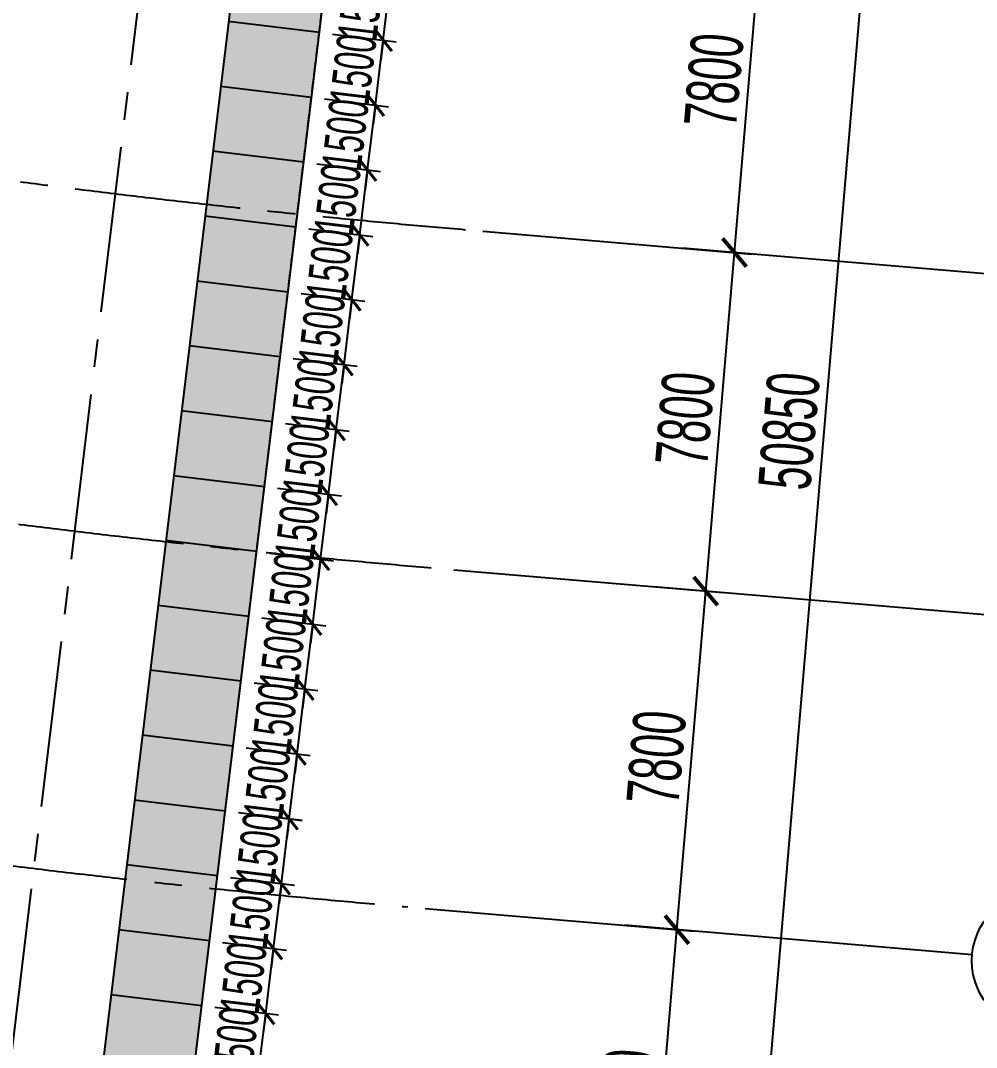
# Model space of a CAD drawing. Extents: x -668578 to 2331563, y -1202445 to 1620273.
# Drawn here: x 1688983 to 1710924, y 43739 to 67310 of the extents above; entities that cross this region are included whole.
import ezdxf
from ezdxf.enums import TextEntityAlignment as Align

# ---------------------------------------------------------------- set-up
doc = ezdxf.new("R2010")
doc.units = 0
doc.linetypes.add('CENTER2', pattern=[28.575000000000003, 19.05, -3.175, 3.175, -3.175])
doc.linetypes.add('DASH', pattern=[0.35, 0.25, -0.1])
doc.layers.get('0').update_dxf_attribs({"color": 8})
doc.layers.get('Defpoints').update_dxf_attribs({"color": 8})
for name, color, linetype in [('#填充层', 8, 'Continuous'), ('#幕墙线-平面', 8, 'Continuous'), ('#标注', 8, 'Continuous'), ('#轴线', 8, 'CENTER2'), ('dim', 8, 'Continuous')]:
    doc.layers.add(name, color=color, linetype=linetype)
doc.styles.add('JHZX', font='jrs.shx', dxfattribs={"width": 0.6, "bigfont": 'jhz.shx'})
doc.dimstyles.new('JZBZ-300', dxfattribs={"dimscale": 300, "dimtxt": 3, "dimasz": 1.5, "dimexe": 1, "dimexo": 1, "dimgap": 0.5, "dimtad": 1, "dimdec": 0, "dimdsep": 46, "dimtxsty": 'JHZX', "dimblk1": 'ARCHTICK', "dimblk2": 'ARCHTICK', "dimsah": 1, "dimcen": 0, "dimclrd": 1, "dimclre": 1, "dimclrt": 2, "dimazin": 2, "dimtfac": 1, "dimtdec": 0, "dimtix": 1, "dimtmove": 0, "dimatfit": 3, "dimfxl": 0, "dimtolj": 1, "dimlwd": -1, "dimlwe": -1, "dimarcsym": 0})
doc.dimstyles.new('JZBZ-400', dxfattribs={"dimscale": 400, "dimtxt": 3, "dimasz": 1.5, "dimexe": 1, "dimexo": 1, "dimgap": 0.5, "dimtad": 1, "dimdec": 0, "dimdsep": 46, "dimtxsty": 'JHZX', "dimblk1": 'ARCHTICK', "dimblk2": 'ARCHTICK', "dimsah": 1, "dimcen": 0, "dimclrd": 1, "dimclre": 1, "dimclrt": 2, "dimazin": 2, "dimtfac": 1, "dimtdec": 0, "dimtix": 1, "dimtmove": 0, "dimatfit": 3, "dimfxl": 0, "dimtolj": 1, "dimlwd": -1, "dimlwe": -1, "dimarcsym": 0})

# ---------------------------------------------------------------- blocks, each defined once
blk = doc.blocks.new('_ARCHTICK')
at = {"color": 0, "linetype": 'ByBlock', "const_width": 0.15}
blk.add_lwpolyline([(-0.5, -0.5), (0.5, 0.5)], dxfattribs=at)
blk = doc.blocks.new('*D2975')
at = {"layer": '#标注', "ltscale": 300, "transparency": 16777216}
for p, q in [((179959.7384254244, -40060.82085371582), (188528.8261492754, -40789.33685410932)), ((183822.7012987513, -91422.67457631827), (188130.2639295125, -40755.45238897059)), ((175652.1757946632, -90728.0430410635), (184221.2635185141, -91456.559041457))]:
    blk.add_line(p, q, dxfattribs=at)
at = {"layer": 'Defpoints', "color": 0, "ltscale": 300, "transparency": 16777216}
for p in [(179561.1762056616, -40026.93638857709), (188130.2639295125, -40755.45238897059), (175253.6135749004, -90694.15857592478)]:
    blk.add_point(p, dxfattribs=at)
at = {"layer": '#标注', "ltscale": 300, "transparency": 16777216, "xscale": 600, "yscale": 600, "zscale": 600}
for p, rotation in [((188130.2639295125, -40755.45238897059), 85.14058418481615), ((183822.7012987513, -91422.67457631827), 265.1405841848161)]:
    blk.add_blockref('_ARCHTICK', p, dxfattribs=dict(at, rotation=rotation))
at = {"layer": '#标注', "ltscale": 300, "transparency": 16777216, "insert": (185179.3581746063, -66021.29455236693), "char_height": 1200, "attachment_point": 5, "rotation": 85.14058418481616, "style": 'JHZX'}
blk.add_mtext('\\A1;50850', dxfattribs=at)
blk = doc.blocks.new('*D2952')
at = {"layer": '#标注', "ltscale": 300, "transparency": 16777216}
for p, q in [((176821.1898419495, -76977.64645924658), (182998.9042472298, -77502.85566880813)), ((181939.5949572618, -85240.9344890443), (182600.3420274669, -77468.97120366941)), ((176160.4427717443, -84749.60974462147), (182338.1571770246, -85274.81895418304))]:
    blk.add_line(p, q, dxfattribs=at)
at = {"layer": 'Defpoints', "color": 0, "ltscale": 300, "transparency": 16777216}
for p in [(176422.6276221866, -76943.76199410786), (182600.3420274669, -77468.97120366941), (175761.8805519815, -84715.72527948275)]:
    blk.add_point(p, dxfattribs=at)
at = {"layer": '#标注', "ltscale": 300, "transparency": 16777216, "xscale": 600, "yscale": 600, "zscale": 600}
for p, rotation in [((182600.3420274669, -77468.97120366941), 85.14058418481686), ((181939.5949572618, -85240.9344890443), 265.1405841848168)]:
    blk.add_blockref('_ARCHTICK', p, dxfattribs=dict(at, rotation=rotation))
at = {"layer": '#标注', "ltscale": 300, "transparency": 16777216, "insert": (181472.8440528387, -81287.18391607942), "char_height": 1200, "attachment_point": 5, "rotation": 85.14058418481686, "style": 'JHZX'}
blk.add_mtext('\\A1;7800', dxfattribs=at)
blk = doc.blocks.new('*D2953')
at = {"layer": '#标注', "ltscale": 300, "transparency": 16777216}
for p, q in [((177481.9369121548, -69205.68317387142), (183659.6513174349, -69730.89238343314)), ((182600.3420274667, -77468.97120366954), (183261.0890976721, -69697.0079182944)), ((176821.1898419494, -76977.64645924658), (182998.9042472295, -77502.85566880828))]:
    blk.add_line(p, q, dxfattribs=at)
at = {"layer": 'Defpoints', "color": 0, "ltscale": 300, "transparency": 16777216}
for p in [(177083.374692392, -69171.79870873269), (183261.0890976721, -69697.0079182944), (176422.6276221866, -76943.76199410783)]:
    blk.add_point(p, dxfattribs=at)
at = {"layer": '#标注', "ltscale": 300, "transparency": 16777216, "xscale": 600, "yscale": 600, "zscale": 600}
for p, rotation in [((183261.0890976721, -69697.0079182944), 85.1405841848153), ((182600.3420274667, -77468.97120366954), 265.1405841848153)]:
    blk.add_blockref('_ARCHTICK', p, dxfattribs=dict(at, rotation=rotation))
at = {"layer": '#标注', "ltscale": 300, "transparency": 16777216, "insert": (182133.5911230438, -73515.22063070448), "char_height": 1200, "attachment_point": 5, "rotation": 85.1405841848153, "style": 'JHZX'}
blk.add_mtext('\\A1;7800', dxfattribs=at)
blk = doc.blocks.new('*D2954')
at = {"layer": '#标注', "ltscale": 300, "transparency": 16777216}
for p, q in [((178142.68398236, -61433.71988849673), (184320.3983876389, -61958.92909805819)), ((183261.0890976709, -69697.00791829414), (183921.8361678761, -61925.04463291945)), ((177481.9369121548, -69205.68317387142), (183659.6513174337, -69730.89238343287))]:
    blk.add_line(p, q, dxfattribs=at)
at = {"layer": 'Defpoints', "color": 0, "ltscale": 300, "transparency": 16777216}
for p in [(177744.1217625972, -61399.835423358), (183921.8361678761, -61925.04463291945), (177083.374692392, -69171.79870873269)]:
    blk.add_point(p, dxfattribs=at)
at = {"layer": '#标注', "ltscale": 300, "transparency": 16777216, "xscale": 600, "yscale": 600, "zscale": 600}
for p, rotation in [((183921.8361678761, -61925.04463291945), 85.14058418481672), ((183261.0890976709, -69697.00791829414), 265.1405841848167)]:
    blk.add_blockref('_ARCHTICK', p, dxfattribs=dict(at, rotation=rotation))
at = {"layer": '#标注', "ltscale": 300, "transparency": 16777216, "insert": (182794.3381932479, -65743.25734532934), "char_height": 1200, "attachment_point": 5, "rotation": 85.1405841848167, "style": 'JHZX'}
blk.add_mtext('\\A1;7800', dxfattribs=at)
blk = doc.blocks.new('*D2955')
at = {"layer": '#标注', "ltscale": 300, "transparency": 16777216}
for p, q in [((178803.4310525652, -53661.75660312229), (184981.1454578471, -54186.96581268401)), ((183921.8361678792, -61925.04463291975), (184582.5832380843, -54153.08134754529)), ((178142.68398236, -61433.71988849675), (184320.398387642, -61958.92909805848))]:
    blk.add_line(p, q, dxfattribs=at)
at = {"layer": 'Defpoints', "color": 0, "ltscale": 300, "transparency": 16777216}
for p in [(178404.8688328024, -53627.87213798356), (184582.5832380843, -54153.08134754529), (177744.1217625972, -61399.83542335802)]:
    blk.add_point(p, dxfattribs=at)
at = {"layer": '#标注', "ltscale": 300, "transparency": 16777216, "xscale": 600, "yscale": 600, "zscale": 600}
for p, rotation in [((184582.5832380843, -54153.08134754529), 85.14058418481656), ((183921.8361678792, -61925.04463291975), 265.1405841848165)]:
    blk.add_blockref('_ARCHTICK', p, dxfattribs=dict(at, rotation=rotation))
at = {"layer": '#标注', "ltscale": 300, "transparency": 16777216, "insert": (183455.0852634561, -57971.29405995505), "char_height": 1200, "attachment_point": 5, "rotation": 85.14058418481656, "style": 'JHZX'}
blk.add_mtext('\\A1;7800', dxfattribs=at)
blk = doc.blocks.new('*U2976')
at = {"linetype": 'ByBlock'}
blk.add_line((20, 4.898587196589413e-16), (0, 0), dxfattribs=at)
blk.add_circle((24, 0), 4, dxfattribs=at)
at = {"color": 253, "linetype": 'ByBlock', "style": 'JHZX', "width": 0.75}
blk.add_attdef('AXES', text='', height=4, dxfattribs=at).set_placement((23.99999999999997, 0), align=Align.MIDDLE_CENTER)
blk = doc.blocks.new('*D3122')
at = {"layer": '#标注', "ltscale": 300, "transparency": 16777216}
for p, q in [((173167.3006303194, -79396.95307847824), (173221.2403377298, -78950.19754357747)), ((171999.990099817, -79256.01607030803), (173465.1376535866, -79432.91288341852)), ((172987.5016056181, -80886.13819481396), (173167.3006303194, -79396.95307847824)), ((171820.1910751156, -80745.20118664375), (173285.3386288852, -80922.09799975425)), ((172987.5016056181, -80886.13819481396), (172933.5618982076, -81332.89372971475))]:
    blk.add_line(p, q, dxfattribs=at)
at = {"layer": 'Defpoints', "color": 0, "ltscale": 300, "transparency": 16777216}
for p in [(171702.1530765498, -79220.05626536776), (173167.3006303194, -79396.95307847824), (171522.3540518484, -80709.24138170348)]:
    blk.add_point(p, dxfattribs=at)
at = {"layer": '#标注', "ltscale": 300, "transparency": 16777216, "xscale": 450, "yscale": 450, "zscale": 450}
for p, rotation in [((173167.3006303194, -79396.95307847824), 263.1156299249083), ((172987.5016056181, -80886.13819481396), 83.11562992490829)]:
    blk.add_blockref('_ARCHTICK', p, dxfattribs=dict(at, rotation=rotation))
at = {"layer": '#标注', "ltscale": 300, "transparency": 16777216, "insert": (172481.7270714343, -80069.62602676555), "char_height": 900, "attachment_point": 5, "rotation": 83.11562992490833, "style": 'JHZX'}
blk.add_mtext('\\A1;1500', dxfattribs=at)
blk = doc.blocks.new('*D3123')
at = {"layer": '#标注', "ltscale": 300, "transparency": 16777216}
for p, q in [((173347.2189248981, -77907.782367218), (173401.1586323086, -77461.02683231723)), ((172179.9083944006, -77766.84535904821), (173645.0559481653, -77943.74217215832)), ((173167.4199001965, -79396.96748355372), (173347.2189248981, -77907.782367218)), ((172000.109369699, -79256.03047538393), (173465.2569234637, -79432.92728849404)), ((173167.4199001965, -79396.96748355372), (173113.4801927861, -79843.72301845449))]:
    blk.add_line(p, q, dxfattribs=at)
at = {"layer": 'Defpoints', "color": 0, "ltscale": 300, "transparency": 16777216}
for p in [(171882.0713711334, -77730.88555410788), (173347.2189248981, -77907.782367218), (171702.2723464318, -79220.0706704436)]:
    blk.add_point(p, dxfattribs=at)
at = {"layer": '#标注', "ltscale": 300, "transparency": 16777216, "xscale": 450, "yscale": 450, "zscale": 450}
for p, rotation in [((173347.2189248981, -77907.782367218), 263.1156299248995), ((173167.4199001965, -79396.96748355372), 83.11562992489951)]:
    blk.add_blockref('_ARCHTICK', p, dxfattribs=dict(at, rotation=rotation))
at = {"layer": '#标注', "ltscale": 300, "transparency": 16777216, "insert": (172661.645366013, -78580.45531550521), "char_height": 900, "attachment_point": 5, "rotation": 83.11562992489951, "style": 'JHZX'}
blk.add_mtext('\\A1;1500', dxfattribs=at)
blk = doc.blocks.new('*D3124')
at = {"layer": '#标注', "ltscale": 300, "transparency": 16777216}
for p, q in [((173527.1372194812, -76418.6116559581), (173581.0769268916, -75971.85612105732)), ((172359.826688984, -76277.67464778834), (173824.9742427483, -76454.57146089841)), ((173347.3381947796, -77907.79677229382), (173527.1372194812, -76418.6116559581)), ((172180.0276642824, -77766.85976412408), (173645.1752180468, -77943.75657723415)), ((173347.3381947796, -77907.79677229382), (173293.3984873691, -78354.5523071946))]:
    blk.add_line(p, q, dxfattribs=at)
at = {"layer": 'Defpoints', "color": 0, "ltscale": 300, "transparency": 16777216}
for p in [(172061.9896657169, -76241.71484284803), (173527.1372194812, -76418.6116559581), (171882.1906410153, -77730.89995918375)]:
    blk.add_point(p, dxfattribs=at)
at = {"layer": '#标注', "ltscale": 300, "transparency": 16777216, "xscale": 450, "yscale": 450, "zscale": 450}
for p, rotation in [((173527.1372194812, -76418.6116559581), 263.1156299248995), ((173347.3381947796, -77907.79677229382), 83.11562992489951)]:
    blk.add_blockref('_ARCHTICK', p, dxfattribs=dict(at, rotation=rotation))
at = {"layer": '#标注', "ltscale": 300, "transparency": 16777216, "insert": (172841.563660596, -77091.2846042453), "char_height": 900, "attachment_point": 5, "rotation": 83.11562992489951, "style": 'JHZX'}
blk.add_mtext('\\A1;1500', dxfattribs=at)
blk = doc.blocks.new('*D3125')
at = {"layer": '#标注', "ltscale": 300, "transparency": 16777216}
for p, q in [((173707.0555140653, -74929.44094469833), (173760.9952214758, -74482.68540979756)), ((172539.7449835675, -74788.5039365285), (174004.8925373324, -74965.40074963865)), ((173527.2564893637, -76418.62606103405), (173707.0555140653, -74929.44094469833)), ((172359.9459588659, -76277.68905286423), (173825.0935126308, -76454.58586597437)), ((173527.2564893637, -76418.62606103405), (173473.3167819532, -76865.38159593483))]:
    blk.add_line(p, q, dxfattribs=at)
at = {"layer": 'Defpoints', "color": 0, "ltscale": 300, "transparency": 16777216}
for p in [(172241.9079603003, -74752.54413158819), (173707.0555140653, -74929.44094469833), (172062.1089355987, -76241.72924792391)]:
    blk.add_point(p, dxfattribs=at)
at = {"layer": '#标注', "ltscale": 300, "transparency": 16777216, "xscale": 450, "yscale": 450, "zscale": 450}
for p, rotation in [((173707.0555140653, -74929.44094469833), 263.1156299248995), ((173527.2564893637, -76418.62606103405), 83.11562992489951)]:
    blk.add_blockref('_ARCHTICK', p, dxfattribs=dict(at, rotation=rotation))
at = {"layer": '#标注', "ltscale": 300, "transparency": 16777216, "insert": (173021.4819551801, -75602.11389298554), "char_height": 900, "attachment_point": 5, "rotation": 83.11562992489951, "style": 'JHZX'}
blk.add_mtext('\\A1;1500', dxfattribs=at)
blk = doc.blocks.new('*D3126')
at = {"layer": '#标注', "ltscale": 300, "transparency": 16777216}
for p, q in [((173886.9738086532, -73440.27023343882), (173940.9135160637, -72993.51469853804)), ((172719.663278151, -73299.33322526864), (174184.8108319204, -73476.23003837909)), ((173707.1747839519, -74929.45534977454), (173886.9738086532, -73440.27023343882)), ((172539.8642534496, -74788.51834160436), (174005.011807219, -74965.4151547148)), ((173707.1747839519, -74929.45534977454), (173653.2350765415, -75376.21088467533))]:
    blk.add_line(p, q, dxfattribs=at)
at = {"layer": 'Defpoints', "color": 0, "ltscale": 300, "transparency": 16777216}
for p in [(172421.8262548838, -73263.37342032837), (173886.9738086532, -73440.27023343882), (172242.0272301824, -74752.55853666409)]:
    blk.add_point(p, dxfattribs=at)
at = {"layer": '#标注', "ltscale": 300, "transparency": 16777216, "xscale": 450, "yscale": 450, "zscale": 450}
for p, rotation in [((173886.9738086532, -73440.27023343882), 263.1156299249083), ((173707.1747839519, -74929.45534977454), 83.11562992490829)]:
    blk.add_blockref('_ARCHTICK', p, dxfattribs=dict(at, rotation=rotation))
at = {"layer": '#标注', "ltscale": 300, "transparency": 16777216, "insert": (173201.4002497681, -74112.94318172612), "char_height": 900, "attachment_point": 5, "rotation": 83.11562992490833, "style": 'JHZX'}
blk.add_mtext('\\A1;1500', dxfattribs=at)
blk = doc.blocks.new('*D3127')
at = {"layer": '#标注', "ltscale": 300, "transparency": 16777216}
for p, q in [((174066.8921032371, -71951.09952217902), (174120.8318106475, -71504.34398727826)), ((172899.5815727344, -71810.1625140088), (174364.7291265043, -71987.0593271193)), ((173887.0930785357, -73440.28463851476), (174066.8921032371, -71951.09952217902)), ((172719.7825480331, -73299.34763034453), (174184.930101803, -73476.24444345504)), ((173887.0930785357, -73440.28463851476), (173833.1533711253, -73887.04017341553))]:
    blk.add_line(p, q, dxfattribs=at)
at = {"layer": 'Defpoints', "color": 0, "ltscale": 300, "transparency": 16777216}
for p in [(172601.7445494673, -71774.20270906852), (174066.8921032371, -71951.09952217902), (172421.9455247659, -73263.38782540425)]:
    blk.add_point(p, dxfattribs=at)
at = {"layer": '#标注', "ltscale": 300, "transparency": 16777216, "xscale": 450, "yscale": 450, "zscale": 450}
for p, rotation in [((174066.8921032371, -71951.09952217902), 263.1156299249083), ((173887.0930785357, -73440.28463851476), 83.11562992490829)]:
    blk.add_blockref('_ARCHTICK', p, dxfattribs=dict(at, rotation=rotation))
at = {"layer": '#标注', "ltscale": 300, "transparency": 16777216, "insert": (173381.318544352, -72623.77247046634), "char_height": 900, "attachment_point": 5, "rotation": 83.11562992490833, "style": 'JHZX'}
blk.add_mtext('\\A1;1500', dxfattribs=at)
blk = doc.blocks.new('*D3128')
at = {"layer": '#标注', "ltscale": 300, "transparency": 16777216}
for p, q in [((174246.8103978206, -70461.92881091914), (174300.750105231, -70015.17327601838)), ((173079.4998673181, -70320.99180274893), (174544.6474210877, -70497.88861585943)), ((174067.0113731192, -71951.11392725486), (174246.8103978206, -70461.92881091914)), ((172899.7008426168, -71810.17691908465), (174364.8483963864, -71987.07373219515)), ((174067.0113731192, -71951.11392725486), (174013.0716657088, -72397.86946215565))]:
    blk.add_line(p, q, dxfattribs=at)
at = {"layer": 'Defpoints', "color": 0, "ltscale": 300, "transparency": 16777216}
for p in [(172781.6628440509, -70285.03199780866), (174246.8103978206, -70461.92881091914), (172601.8638193496, -71774.21711414438)]:
    blk.add_point(p, dxfattribs=at)
at = {"layer": '#标注', "ltscale": 300, "transparency": 16777216, "xscale": 450, "yscale": 450, "zscale": 450}
for p, rotation in [((174246.8103978206, -70461.92881091914), 263.1156299249083), ((174067.0113731192, -71951.11392725486), 83.11562992490829)]:
    blk.add_blockref('_ARCHTICK', p, dxfattribs=dict(at, rotation=rotation))
at = {"layer": '#标注', "ltscale": 300, "transparency": 16777216, "insert": (173561.2368389355, -71134.60175920645), "char_height": 900, "attachment_point": 5, "rotation": 83.11562992490833, "style": 'JHZX'}
blk.add_mtext('\\A1;1500', dxfattribs=at)
blk = doc.blocks.new('*D3129')
at = {"layer": '#标注', "ltscale": 300, "transparency": 16777216}
for p, q in [((174426.7286923977, -68972.75809965872), (174480.6683998081, -68526.00256475796)), ((173259.4181619018, -68831.82109148912), (174724.5657156649, -69008.71790459905)), ((174246.9296676961, -70461.94321599444), (174426.7286923977, -68972.75809965872)), ((173079.6191372002, -70321.00620782484), (174544.7666909633, -70497.90302093477)), ((174246.9296676961, -70461.94321599444), (174192.9899602856, -70908.69875089522))]:
    blk.add_line(p, q, dxfattribs=at)
at = {"layer": 'Defpoints', "color": 0, "ltscale": 300, "transparency": 16777216}
for p in [(172961.5811386346, -68795.86128654881), (174426.7286923977, -68972.75809965872), (172781.782113933, -70285.04640288453)]:
    blk.add_point(p, dxfattribs=at)
at = {"layer": '#标注', "ltscale": 300, "transparency": 16777216, "xscale": 450, "yscale": 450, "zscale": 450}
for p, rotation in [((174426.7286923977, -68972.75809965872), 263.1156299248995), ((174246.9296676961, -70461.94321599444), 83.11562992489951)]:
    blk.add_blockref('_ARCHTICK', p, dxfattribs=dict(at, rotation=rotation))
at = {"layer": '#标注', "ltscale": 300, "transparency": 16777216, "insert": (173741.1551335125, -69645.43104794592), "char_height": 900, "attachment_point": 5, "rotation": 83.11562992489951, "style": 'JHZX'}
blk.add_mtext('\\A1;1500', dxfattribs=at)
blk = doc.blocks.new('*D3130')
at = {"layer": '#标注', "ltscale": 300, "transparency": 16777216}
for p, q in [((174606.6469869821, -67483.587388399), (174660.5866943926, -67036.83185349824)), ((173439.3364564852, -67342.65038022929), (174904.4840102492, -67519.54719333933)), ((174426.8479622805, -68972.77250473472), (174606.6469869821, -67483.587388399)), ((173259.5374317836, -68831.835496565), (174724.6849855476, -69008.73230967505)), ((174426.8479622805, -68972.77250473472), (174372.90825487, -69419.5280396355))]:
    blk.add_line(p, q, dxfattribs=at)
at = {"layer": 'Defpoints', "color": 0, "ltscale": 300, "transparency": 16777216}
for p in [(173141.499433218, -67306.69057528896), (174606.6469869821, -67483.587388399), (172961.7004085164, -68795.87569162468)]:
    blk.add_point(p, dxfattribs=at)
at = {"layer": '#标注', "ltscale": 300, "transparency": 16777216, "xscale": 450, "yscale": 450, "zscale": 450}
for p, rotation in [((174606.6469869821, -67483.587388399), 263.1156299248995), ((174426.8479622805, -68972.77250473472), 83.11562992489951)]:
    blk.add_blockref('_ARCHTICK', p, dxfattribs=dict(at, rotation=rotation))
at = {"layer": '#标注', "ltscale": 300, "transparency": 16777216, "insert": (173921.0734280969, -68156.2603366862), "char_height": 900, "attachment_point": 5, "rotation": 83.11562992489951, "style": 'JHZX'}
blk.add_mtext('\\A1;1500', dxfattribs=at)
blk = doc.blocks.new('*D3131')
at = {"layer": '#标注', "ltscale": 300, "transparency": 16777216}
for p, q in [((174786.5652815667, -65994.41667713929), (174840.5049889771, -65547.66114223852)), ((173619.2547510686, -65853.47966896943), (175084.4023048339, -66030.3764820796)), ((174606.7662568651, -67483.601793475), (174786.5652815667, -65994.41667713929)), ((173439.455726367, -67342.66478530514), (174904.6032801323, -67519.56159841533)), ((174606.7662568651, -67483.601793475), (174552.8265494546, -67930.35732837577))]:
    blk.add_line(p, q, dxfattribs=at)
at = {"layer": 'Defpoints', "color": 0, "ltscale": 300, "transparency": 16777216}
for p in [(173321.4177278015, -65817.5198640291), (174786.5652815667, -65994.41667713929), (173141.6187030999, -67306.70498036483)]:
    blk.add_point(p, dxfattribs=at)
at = {"layer": '#标注', "ltscale": 300, "transparency": 16777216, "xscale": 450, "yscale": 450, "zscale": 450}
for p, rotation in [((174786.5652815667, -65994.41667713929), 263.1156299248995), ((174606.7662568651, -67483.601793475), 83.11562992489951)]:
    blk.add_blockref('_ARCHTICK', p, dxfattribs=dict(at, rotation=rotation))
at = {"layer": '#标注', "ltscale": 300, "transparency": 16777216, "insert": (174100.9917226816, -66667.08962542648), "char_height": 900, "attachment_point": 5, "rotation": 83.11562992489951, "style": 'JHZX'}
blk.add_mtext('\\A1;1500', dxfattribs=at)
blk = doc.blocks.new('*D3132')
at = {"layer": '#标注', "ltscale": 300, "transparency": 16777216}
for p, q in [((174966.4835761499, -64505.24596587943), (175020.4232835604, -64058.49043097865)), ((173799.173045652, -64364.3089577096), (175264.3205994171, -64541.20577081974)), ((174786.6845514483, -65994.43108221515), (174966.4835761499, -64505.24596587943)), ((173619.3740209505, -65853.49407404532), (175084.5215747155, -66030.39088715546)), ((174786.6845514483, -65994.43108221515), (174732.7448440378, -66441.18661711592))]:
    blk.add_line(p, q, dxfattribs=at)
at = {"layer": 'Defpoints', "color": 0, "ltscale": 300, "transparency": 16777216}
for p in [(173501.3360223849, -64328.34915276927), (174966.4835761499, -64505.24596587943), (173321.5369976833, -65817.53426910499)]:
    blk.add_point(p, dxfattribs=at)
at = {"layer": '#标注', "ltscale": 300, "transparency": 16777216, "xscale": 450, "yscale": 450, "zscale": 450}
for p, rotation in [((174966.4835761499, -64505.24596587943), 263.1156299248995), ((174786.6845514483, -65994.43108221515), 83.11562992489951)]:
    blk.add_blockref('_ARCHTICK', p, dxfattribs=dict(at, rotation=rotation))
at = {"layer": '#标注', "ltscale": 300, "transparency": 16777216, "insert": (174280.9100172647, -65177.91891416663), "char_height": 900, "attachment_point": 5, "rotation": 83.11562992489951, "style": 'JHZX'}
blk.add_mtext('\\A1;1500', dxfattribs=at)
blk = doc.blocks.new('*D3133')
at = {"layer": '#标注', "ltscale": 300, "transparency": 16777216}
for p, q in [((175146.4018707401, -63016.07525462018), (175200.3415781505, -62569.31971971941)), ((173979.0913402356, -62875.13824644972), (175444.2388940073, -63052.03505956045)), ((174966.6028460388, -64505.2603709559), (175146.4018707401, -63016.07525462018)), ((173799.2923155342, -64364.32336278544), (175264.439869306, -64541.22017589617)), ((174966.6028460388, -64505.2603709559), (174912.6631386284, -64952.01590585668))]:
    blk.add_line(p, q, dxfattribs=at)
at = {"layer": 'Defpoints', "color": 0, "ltscale": 300, "transparency": 16777216}
for p in [(173681.2543169684, -62839.17844150944), (175146.4018707401, -63016.07525462018), (173501.4552922671, -64328.36355784516)]:
    blk.add_point(p, dxfattribs=at)
at = {"layer": '#标注', "ltscale": 300, "transparency": 16777216, "xscale": 450, "yscale": 450, "zscale": 450}
for p, rotation in [((175146.4018707401, -63016.07525462018), 263.1156299249083), ((174966.6028460388, -64505.2603709559), 83.11562992490829)]:
    blk.add_blockref('_ARCHTICK', p, dxfattribs=dict(at, rotation=rotation))
at = {"layer": '#标注', "ltscale": 300, "transparency": 16777216, "insert": (174460.8283118551, -63688.74820290749), "char_height": 900, "attachment_point": 5, "rotation": 83.11562992490833, "style": 'JHZX'}
blk.add_mtext('\\A1;1500', dxfattribs=at)
blk = doc.blocks.new('*D3134')
at = {"layer": '#标注', "ltscale": 300, "transparency": 16777216}
for p, q in [((175326.320165322, -61526.90454336011), (175380.2598727324, -61080.14900845933)), ((174159.0096348193, -61385.96753518988), (175624.1571885891, -61562.86434830038)), ((175146.5211406206, -63016.08965969583), (175326.320165322, -61526.90454336011)), ((173979.2106101179, -62875.1526515256), (175444.3581638878, -63052.0494646361)), ((175146.5211406206, -63016.08965969583), (175092.5814332102, -63462.8451945966))]:
    blk.add_line(p, q, dxfattribs=at)
at = {"layer": 'Defpoints', "color": 0, "ltscale": 300, "transparency": 16777216}
for p in [(173861.1726115521, -61350.00773024959), (175326.320165322, -61526.90454336011), (173681.3735868507, -62839.19284658531)]:
    blk.add_point(p, dxfattribs=at)
at = {"layer": '#标注', "ltscale": 300, "transparency": 16777216, "xscale": 450, "yscale": 450, "zscale": 450}
for p, rotation in [((175326.320165322, -61526.90454336011), 263.1156299249083), ((175146.5211406206, -63016.08965969583), 83.11562992490829)]:
    blk.add_blockref('_ARCHTICK', p, dxfattribs=dict(at, rotation=rotation))
at = {"layer": '#标注', "ltscale": 300, "transparency": 16777216, "insert": (174640.7466064369, -62199.57749164742), "char_height": 900, "attachment_point": 5, "rotation": 83.11562992490833, "style": 'JHZX'}
blk.add_mtext('\\A1;1500', dxfattribs=at)
blk = doc.blocks.new('*D3135')
at = {"layer": '#标注', "ltscale": 300, "transparency": 16777216}
for p, q in [((175506.2384599049, -60037.73383210019), (175560.1781673153, -59590.97829719941)), ((174338.9279294027, -59896.79682393002), (175804.0754831721, -60073.69363704047)), ((175326.4394352036, -61526.91894843592), (175506.2384599049, -60037.73383210019)), ((174159.1289047014, -61385.98194026575), (175624.2764584708, -61562.87875337621)), ((175326.4394352036, -61526.91894843592), (175272.4997277932, -61973.6744833367))]:
    blk.add_line(p, q, dxfattribs=at)
at = {"layer": 'Defpoints', "color": 0, "ltscale": 300, "transparency": 16777216}
for p in [(174041.0909061356, -59860.83701898974), (175506.2384599049, -60037.73383210019), (173861.2918814342, -61350.02213532547)]:
    blk.add_point(p, dxfattribs=at)
at = {"layer": '#标注', "ltscale": 300, "transparency": 16777216, "xscale": 450, "yscale": 450, "zscale": 450}
for p, rotation in [((175506.2384599049, -60037.73383210019), 263.1156299249083), ((175326.4394352036, -61526.91894843592), 83.11562992490829)]:
    blk.add_blockref('_ARCHTICK', p, dxfattribs=dict(at, rotation=rotation))
at = {"layer": '#标注', "ltscale": 300, "transparency": 16777216, "insert": (174820.6649010199, -60710.40678038752), "char_height": 900, "attachment_point": 5, "rotation": 83.11562992490833, "style": 'JHZX'}
blk.add_mtext('\\A1;1500', dxfattribs=at)
blk = doc.blocks.new('*D3136')
at = {"layer": '#标注', "ltscale": 300, "transparency": 16777216}
for p, q in [((175686.1567544844, -58548.56312084005), (175740.0964618949, -58101.80758593928)), ((174518.8462239863, -58407.6261126702), (175983.9937777515, -58584.52292578037)), ((175506.3577297828, -60037.74823717579), (175686.1567544844, -58548.56312084005)), ((174339.0471992847, -59896.81122900594), (175804.19475305, -60073.70804211611)), ((175506.3577297828, -60037.74823717579), (175452.4180223723, -60484.50377207655))]:
    blk.add_line(p, q, dxfattribs=at)
at = {"layer": 'Defpoints', "color": 0, "ltscale": 300, "transparency": 16777216}
for p in [(174221.0092007192, -58371.66630772987), (175686.1567544844, -58548.56312084005), (174041.2101760176, -59860.85142406561)]:
    blk.add_point(p, dxfattribs=at)
at = {"layer": '#标注', "ltscale": 300, "transparency": 16777216, "xscale": 450, "yscale": 450, "zscale": 450}
for p, rotation in [((175686.1567544844, -58548.56312084005), 263.1156299248995), ((175506.3577297828, -60037.74823717579), 83.11562992489951)]:
    blk.add_blockref('_ARCHTICK', p, dxfattribs=dict(at, rotation=rotation))
at = {"layer": '#标注', "ltscale": 300, "transparency": 16777216, "insert": (175000.5831955992, -59221.23606912728), "char_height": 900, "attachment_point": 5, "rotation": 83.11562992489952, "style": 'JHZX'}
blk.add_mtext('\\A1;1500', dxfattribs=at)
blk = doc.blocks.new('*D3137')
at = {"layer": '#标注', "ltscale": 300, "transparency": 16777216}
for p, q in [((175866.0750490667, -57059.39240958008), (175920.0147564771, -56612.63687467931)), ((174698.7645185697, -56918.45540141036), (176163.9120723338, -57095.3522145204)), ((175686.2760243651, -58548.5775259158), (175866.0750490667, -57059.39240958008)), ((174518.9654938682, -58407.64051774608), (175984.1130476322, -58584.53733085612)), ((175686.2760243651, -58548.5775259158), (175632.3363169546, -58995.33306081656))]:
    blk.add_line(p, q, dxfattribs=at)
at = {"layer": 'Defpoints', "color": 0, "ltscale": 300, "transparency": 16777216}
for p in [(174400.9274953026, -56882.49559647004), (175866.0750490667, -57059.39240958008), (174221.128470601, -58371.68071280576)]:
    blk.add_point(p, dxfattribs=at)
at = {"layer": '#标注', "ltscale": 300, "transparency": 16777216, "xscale": 450, "yscale": 450, "zscale": 450}
for p, rotation in [((175866.0750490667, -57059.39240958008), 263.1156299248995), ((175686.2760243651, -58548.5775259158), 83.11562992489951)]:
    blk.add_blockref('_ARCHTICK', p, dxfattribs=dict(at, rotation=rotation))
at = {"layer": '#标注', "ltscale": 300, "transparency": 16777216, "insert": (175180.5014901815, -57732.06535786728), "char_height": 900, "attachment_point": 5, "rotation": 83.11562992489951, "style": 'JHZX'}
blk.add_mtext('\\A1;1500', dxfattribs=at)
blk = doc.blocks.new('*D3058')
at = {"layer": '#标注', "ltscale": 300, "transparency": 16777216}
for p, q in [((176045.9933436489, -55570.2216983201), (176099.9330510594, -55123.46616341933)), ((174878.6828131532, -55429.28469015053), (176343.8303669161, -55606.18150326042)), ((175866.1943189474, -57059.40681465581), (176045.9933436489, -55570.2216983201)), ((174698.8837884516, -56918.46980648623), (176164.0313422145, -57095.36661959613)), ((175866.1943189474, -57059.40681465581), (175812.2546115369, -57506.16234955659))]:
    blk.add_line(p, q, dxfattribs=at)
at = {"layer": 'Defpoints', "color": 0, "ltscale": 300, "transparency": 16777216}
for p in [(174580.8457898861, -55393.3248852102), (176045.9933436489, -55570.2216983201), (174401.0467651845, -56882.51000154592)]:
    blk.add_point(p, dxfattribs=at)
at = {"layer": '#标注', "ltscale": 300, "transparency": 16777216, "xscale": 450, "yscale": 450, "zscale": 450}
for p, rotation in [((176045.9933436489, -55570.2216983201), 263.1156299248995), ((175866.1943189474, -57059.40681465581), 83.11562992489951)]:
    blk.add_blockref('_ARCHTICK', p, dxfattribs=dict(at, rotation=rotation))
at = {"layer": '#标注', "ltscale": 300, "transparency": 16777216, "insert": (175360.4197847638, -56242.89464660731), "char_height": 900, "attachment_point": 5, "rotation": 83.11562992489951, "style": 'JHZX'}
blk.add_mtext('\\A1;1500', dxfattribs=at)
blk = doc.blocks.new('DSGDFG')
at = {"layer": '#轴线', "ltscale": 200}
blk.add_line((165961.8055820509, -91657.83014169126), (174377.5396011521, -21954.52743854071), dxfattribs=at)
for radius in [228400.0000000004, 236200.0000000004, 244000.0000000004, 251800.0000000004, 257800.0000000004]:
    blk.add_arc((197092.1513552468, 166179.1920613431), radius, 218.4388923744016, 265.1405841852512, dxfattribs=at)
at = {"layer": '#标注', "xscale": 400, "yscale": 400, "rotation": 355.140584184863}
for p, values in [((182726.1495085857, -61823.39123750804), {'AXES': 'SE'}), ((182065.4024383805, -69595.35452288273), {'AXES': 'SD'}), ((181404.6553681754, -77367.31780825765), {'AXES': 'SC'})]:
    blk.add_blockref('*U2976', p, dxfattribs=at).add_auto_attribs(values)
at = {"layer": '#标注', "ltscale": 300}
for p1, p2, distance, picture, middle in [((175253.6135749004, -90694.15857592481), (179561.1762056616, -40026.9363885771), -8599.999998946587, '*D2975', (185179.3581746063, -66021.29455236693)), ((177744.1217625972, -61399.83542335802), (178404.8688328024, -53627.87213798356), -6199.999998954519, '*D2955', (183455.0852634561, -57971.29405995505)), ((177083.3746923921, -69171.7987087327), (177744.1217625972, -61399.83542335802), -6199.999998951507, '*D2954', (182794.3381932479, -65743.25734532934)), ((176422.6276221867, -76943.76199410786), (177083.3746923921, -69171.7987087327), -6199.999998952631, '*D2953', (182133.5911230438, -73515.22063070448)), ((175761.8805519815, -84715.72527948278), (176422.6276221867, -76943.76199410786), -6199.999998952792, '*D2952', (181472.8440528387, -81287.18391607942))]:
    dim = blk.add_aligned_dim(p1=p1, p2=p2, distance=distance, dimstyle='JZBZ-400', override={"dimclrd": 256, "dimclre": 256, "dimclrt": 256}, dxfattribs=at)
    dim.commit()
    dim.dimension.update_dxf_attribs({"geometry": picture, "text_midpoint": middle})
blk = doc.blocks.new('D1')
at = {"layer": '#标注', "ltscale": 300}
for p1, p2, distance, picture, middle in [((174401.0467651845, -56882.51000154593), (174580.8457898861, -55393.32488521021), -1475.7878698463237, '*D3058', (175360.4197847638, -56242.89464660731)), ((174221.128470601, -58371.68071280577), (174400.9274953026, -56882.49559647005), -1475.7878698476416, '*D3137', (175180.5014901815, -57732.06535786728)), ((174041.2101760176, -59860.85142406561), (174221.0092007192, -58371.66630772989), -1475.7878698487264, '*D3136', (175000.5831955992, -59221.23606912728)), ((173861.2918814342, -61350.02213532546), (174041.0909061355, -59860.83701898974), -1475.78786985295, '*D3135', (174820.6649010199, -60710.40678038752)), ((173681.3735868507, -62839.19284658531), (173861.1726115521, -61350.00773024959), -1475.7878698534498, '*D3134', (174640.7466064369, -62199.57749164742)), ((173501.455292267, -64328.36355784516), (173681.2543169684, -62839.17844150944), -1475.787869855267, '*D3133', (174460.8283118551, -63688.74820290749)), ((173321.5369976833, -65817.534269105), (173501.3360223849, -64328.34915276928), -1475.7878698485515, '*D3132', (174280.9100172647, -65177.91891416663)), ((173141.6187030999, -67306.70498036484), (173321.4177278015, -65817.51986402912), -1475.7878698487273, '*D3131', (174100.9917226816, -66667.08962542648)), ((172961.7004085165, -68795.8756916247), (173141.499433218, -67306.69057528897), -1475.7878698476118, '*D3130', (173921.0734280969, -68156.2603366862)), ((172781.782113933, -70285.04640288453), (172961.5811386346, -68795.86128654881), -1475.7878698466443, '*D3129', (173741.1551335125, -69645.43104794592)), ((172601.8638193496, -71774.21711414438), (172781.6628440509, -70285.03199780866), -1475.7878698532422, '*D3128', (173561.2368389355, -71134.60175920645)), ((172421.9455247659, -73263.38782540424), (172601.7445494672, -71774.20270906852), -1475.787869853448, '*D3127', (173381.318544352, -72623.77247046634)), ((172242.0272301824, -74752.55853666407), (172421.8262548838, -73263.37342032835), -1475.7878698529223, '*D3126', (173201.4002497681, -74112.94318172612)), ((172062.1089355987, -76241.72924792393), (172241.9079603003, -74752.5441315882), -1475.78786984852, '*D3125', (173021.4819551801, -75602.11389298554)), ((171882.1906410153, -77730.89995918376), (172061.9896657169, -76241.71484284804), -1475.7878698478464, '*D3124', (172841.563660596, -77091.2846042453)), ((171702.2723464319, -79220.07067044362), (171882.0713711334, -77730.8855541079), -1475.7878698482273, '*D3123', (172661.645366013, -78580.45531550521)), ((171522.3540518484, -80709.24138170347), (171702.1530765498, -79220.05626536775), -1475.7878698531574, '*D3122', (172481.7270714343, -80069.62602676555))]:
    dim = blk.add_aligned_dim(p1=p1, p2=p2, distance=distance, dimstyle='JZBZ-300', override={"dimclrd": 256, "dimclre": 256, "dimclrt": 256}, dxfattribs=at)
    dim.commit()
    dim.dimension.update_dxf_attribs({"geometry": picture, "text_midpoint": middle})

msp = doc.modelspace()

# ---------------------------------------------------------------- hatches: boundary and pattern name
at = {"layer": '#填充层', "ltscale": 5}
h = msp.add_hatch(dxfattribs=at)
h.set_pattern_fill('DOTS', color=256, scale=300)
h.set_pattern_definition([(0, (1499898.777027618, 275661.4264817045), (238.125, 476.25), [0, -476.25])])
edge = h.paths.add_edge_path()
edge.add_arc((1718541.04347246, 290089.1825916904), 258450.0000122762, 224.2010680907206, 263.0036580566755)
edge.add_arc((1687376.985044699, 36144.25949104445), 2599.999999999618, 263.0036580561427, 353.115629925022)
edge.add_line((1689958.239246348, 35832.60784823389), (1699116.865503937, 111688.9142534468))
edge.add_arc((1675951.513029902, 114994.4315735811), 23399.99999999987, 351.8791540171561, 408.4110155012523)
edge.add_line((1691484.021918594, 132495.8934445993), (1690101.995247554, 131048.2174569779))
edge.add_arc((1675948.321140328, 114990.4893547565), 21405.07235536606, 48.60625955378568, 51.23890231349652)
edge.add_line((1689349.491480396, 131681.377768946), (1689159.609878179, 131449.1013408638))
edge.add_arc((1675949.607221914, 114985.3847495828), 21108.24801295796, 51.25746606330708, 104.0093023544159)
edge.add_line((1670839.73464989, 135465.7982335488), (1670192.590099086, 137674.7050877369))
edge.add_arc((1675951.513030889, 114994.4315731884), 23400.00000062333, 104.2473117498924, 212.3661627149257)
edge.add_line((1656186.838222372, 102467.7548493821), (1652038.789221159, 89843.20838746446))
edge.add_arc((1718541.043465732, 290089.1825787133), 210999.9999986069, 242.3756600973465, 251.62852708999202, ccw=False)
edge.add_line((1620706.153831682, 103141.7718726395), (1620179.691224763, 102119.3262593125))
edge.add_arc((1718541.04346532, 290089.1825779399), 212149.9999977291, 234.0851270116521, 242.37772087812482, ccw=False)
edge.add_line((1594097.542817536, 118271.1461394996), (1594778.255679421, 119198.0699989475))
edge.add_arc((1718541.04346347, 290089.1825760542), 210999.9999950733, 233.5227855587175, 234.0871865955971, ccw=False)
edge.add_arc((1601139.379293661, 142933.1030267347), 23899.9999999685, 250.3460703162144, 257.1003230833905)
edge.add_line((1595803.83288865, 119636.280398778), (1596334.551120201, 119514.7328470948))
edge.add_arc((1590954.355791283, 96022.95772849166), 24100.00000000698, 56.67752398748638, 77.10032308337088, ccw=False)
edge.add_arc((1718541.043459417, 290089.1825656286), 208149.9999842003, 236.6775239869844, 251.6257060700821)
edge.add_line((1652927.316339129, 92551.18291288603), (1655362.302962887, 99959.25135525523))
edge.add_arc((1675951.512233832, 114994.4316696944), 25494.55207471757, -6.884370074981291, 216.1386244719837, ccw=False)
edge.add_line((1701262.250565385, 111938.5012709214), (1691785.922599286, 33450.83100518363))
edge.add_arc((1689205.315513597, 33761.66306029755), 2599.259413216486, 263.4547283034507, 353.1318561132468, ccw=False)
edge.add_arc((1718541.053828594, 290089.2039390777), 260600.0223987816, 224.7692622454333, 263.4709527714301, ccw=False)
edge.add_arc((1535374.285491531, 108391.8001744133), 2599.999999823963, 144.4518068245103, 224.7692605196787, ccw=False)

# ---------------------------------------------------------------- linework, layer by layer
at = {"layer": '#幕墙线-平面', "ltscale": 300}
msp.add_lwpolyline([(1687060.289512337, 33563.6192701261, -0.1896724665705532), (1520685.200405335, 123807.8911893588, -0.4137557307421613), (1520999.729779983, 127468.4832556868), (1553033.76597313, 154475.9787489982, -0.4142820029461422), (1557191.102681616, 154121.5518412802, 0.06101702159663614), (1594778.255679421, 119198.0699989475), (1594097.542817536, 118271.1461394997, 0.03619906562373296), (1620179.691224763, 102119.3262593125), (1620706.153831682, 103141.7718726394, 0.04039519900043325), (1652038.789221159, 89843.20838746446), (1656186.838222372, 102467.7548493822, -0.5101788404661648), (1670192.590099086, 137674.7050877369), (1670839.73464989, 135465.7982335488, -0.2343261784634417), (1689159.609878179, 131449.1013408638), (1689349.491480396, 131681.377768946, -0.01148757632340535), (1690101.995247555, 131048.2174569779), (1691484.021918594, 132495.8934445993, -0.2517943818826403), (1699116.865503937, 111688.9142534462), (1689958.239246348, 35832.60784823413, -0.4147747798173004), (1687060.388975351, 33563.60706794064, 0.4147747798173004)], format="xyb", dxfattribs=at)
at = {"layer": '#幕墙线-平面', "linetype": 'DASH'}
msp.add_lwpolyline([(1701260.772420367, 111938.6666949292, 1.469013519983646), (1655360.824817874, 99959.41677931677), (1652925.838194116, 92551.34833694746, -0.06531639655468416), (1604192.228229745, 116160.8885729812, 0.08934789545122705), (1596333.072975181, 119514.8982711581), (1595802.354743637, 119636.4458228394, -0.1125361045484937), (1586232.723067736, 124250.5045660065, -0.0289167358602207), (1567982.280702303, 140623.209537493, 0.4135317777768934), (1564309.650820475, 140640.842018419), (1533545.329197164, 110241.3772921534, 0.4147813150809291), (1533526.940849237, 106560.9066498611, 0.1704931411937264), (1688909.029618458, 31179.34172008293, 0.4123966734240728), (1691784.445578917, 33451.00576550497), (1701260.771450383, 111938.6585777536)], format="xyb", dxfattribs=at)
at = {"layer": '#幕墙线-平面', "ltscale": 300}
for points in [[(1695843.334837587, 67035.2972325881), (1693752.485164039, 67287.7391405626)], [(1695663.416543255, 65546.1265212978), (1693572.566869707, 65798.5684292723)], [(1695483.498248924, 64056.95581000752), (1693392.648575376, 64309.39771798201)], [(1695303.579954592, 62567.78509871723), (1693212.730281044, 62820.22700669173)], [(1695123.661660261, 61078.61438742693), (1693032.811986713, 61331.05629540143)], [(1694943.743365929, 59589.44367613664), (1692852.893692381, 59841.88558411114)], [(1694763.825071597, 58100.27296484635), (1692672.975398049, 58352.71487282085)], [(1694583.906777266, 56611.10225355606), (1692493.057103718, 56863.54416153056)], [(1694403.988482934, 55121.93154226577), (1692313.138809386, 55374.37345024027)], [(1694224.070188603, 53632.76083097547), (1692133.220515055, 53885.20273894997)], [(1694044.151894271, 52143.59011968518), (1691953.302220723, 52396.03202765968)], [(1693864.23359994, 50654.4194083949), (1691773.383926392, 50906.8613163694)], [(1693684.315305608, 49165.2486971046), (1691593.46563206, 49417.6906050791)], [(1693504.397011277, 47676.07798581431), (1691413.547337729, 47928.51989378881)], [(1693324.478716945, 46186.90727452402), (1691233.629043397, 46439.34918249852)], [(1693144.560422614, 44697.73656323373), (1691053.710749066, 44950.17847120823)]]:
    msp.add_lwpolyline(points, dxfattribs=at)
at = {"layer": 'dim', "ltscale": 300}
msp.add_lwpolyline([(1691885.251624112, 34273.52718010003), (1700922.540292146, 109074.5118425593)], dxfattribs=at)

# ---------------------------------------------------------------- block references
at = {"layer": '#标注'}
msp.add_blockref('DSGDFG', (1521448.890479225, 123909.9869659723), dxfattribs=at)
at = {"layer": 'dim'}
msp.add_blockref('D1', (1521442.407339764, 123917.7928293626), dxfattribs=at)

doc.saveas('drawing.dxf')
